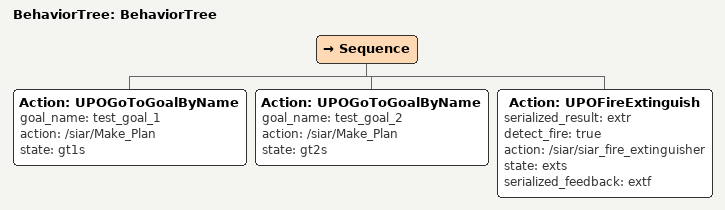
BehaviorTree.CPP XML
<root main_tree_to_execute="BehaviorTree">
    <BehaviorTree ID="BehaviorTree">
        <Sequence>
            <Action goal_name="test_goal_1" action="/siar/Make_Plan" state="gt1s" ID="UPOGoToGoalByName"/>
            <Action goal_name="test_goal_2" action="/siar/Make_Plan" state="gt2s" ID="UPOGoToGoalByName"/>
            <Action serialized_result="extr" detect_fire="true" action="/siar/siar_fire_extinguisher" state="exts" serialized_feedback="extf" ID="UPOFireExtinguish"/>
        </Sequence>
    </BehaviorTree>
</root>
